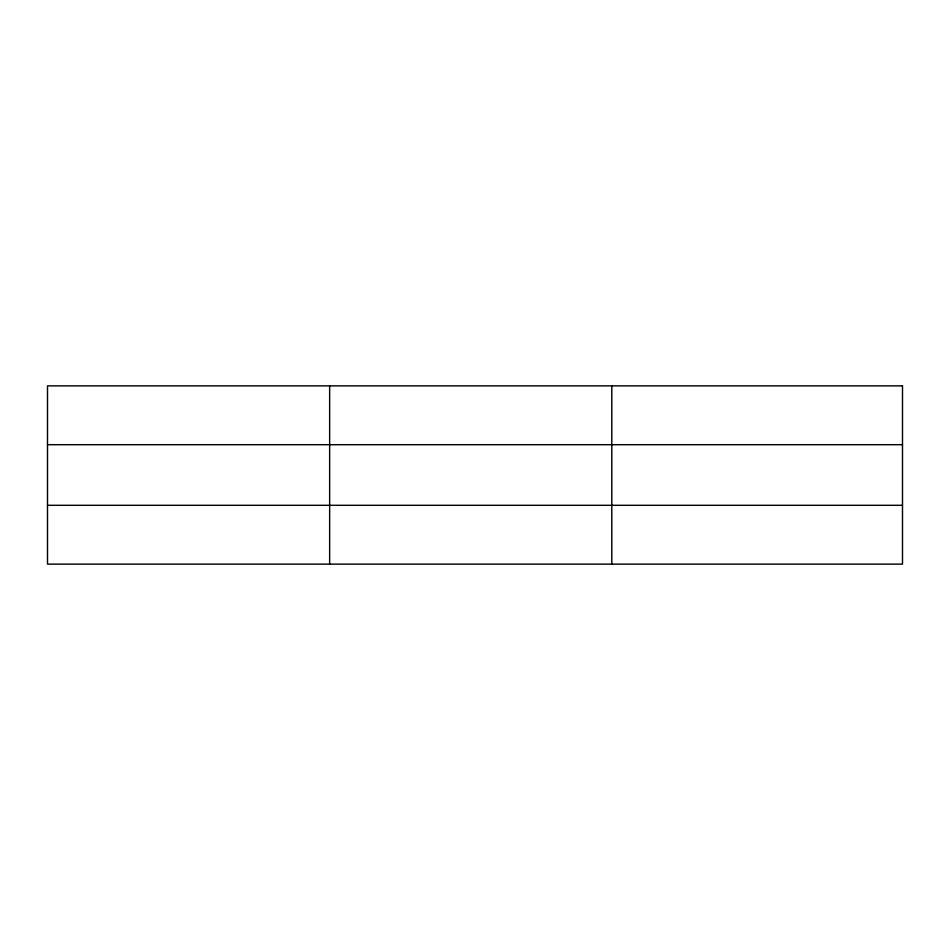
<?xml version="1.0" encoding="UTF-8"?>
<svg xmlns="http://www.w3.org/2000/svg" width="950" height="950" viewBox="0 0 950 950"><rect width="100%" height="100%" fill="white"/><g stroke="black" fill="none" stroke-linecap="round" stroke-linejoin="round"><path stroke-width="1.43" d="M329.65 385.866L329.65 564.134M611.8 385.866L611.8 564.134M47.5 444.695L902.5 444.695M47.5 505.305L902.5 505.305M902.5 385.866L902.5 564.134L47.5 564.134L47.5 385.866L902.5 385.866"/></g></svg>
